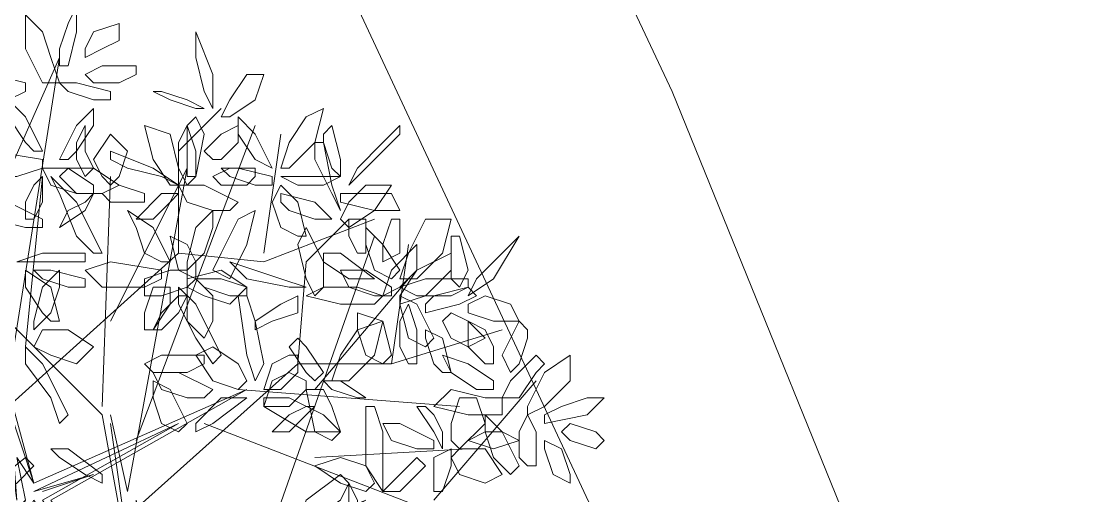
# Model space of a CAD drawing. Header units: millimetres. Extents: x 2529 to 2673, y 1639 to 1859.
# Drawn here: x 2631.405 to 2634.921, y 1719.591 to 1721.165 of the extents above; entities that cross this region are included whole.
import ezdxf

# ---------------------------------------------------------------- set-up
doc = ezdxf.new("R2010")
doc.units = ezdxf.units.MM
for name, color, linetype in [('PDF_0', 7, 'Continuous'), ('PDF_CVL_CUADCON_TIT', 7, 'Continuous'), ('PDF_outline', 7, 'Continuous')]:
    doc.layers.add(name, color=color, linetype=linetype)

msp = doc.modelspace()

# ---------------------------------------------------------------- linework, layer by layer
at = {"layer": 'PDF_0', "lineweight": 9}
for points in [[(2631.532, 1721.0731), (2631.5603, 1721.1578), (2631.5885, 1721.2143), (2631.5885, 1721.1296), (2631.5603, 1721.0166), (2631.532, 1721.0166)], [(2631.532, 1720.9602), (2631.4756, 1720.9602), (2631.4191, 1721.0731), (2631.4191, 1721.1861), (2631.4756, 1721.1296), (2631.5038, 1721.0449)], [(2631.6168, 1721.0449), (2631.6168, 1721.0731), (2631.645, 1721.1296), (2631.7297, 1721.1578), (2631.7297, 1721.1014), (2631.6732, 1721.0731)], [(2631.9839, 1721.0449), (2631.9839, 1721.1296), (2632.0404, 1720.9884), (2632.0404, 1720.8754), (2632.0121, 1720.9319)], [(2631.7297, 1720.9602), (2631.645, 1720.9602), (2631.6168, 1720.9884), (2631.6732, 1721.0166), (2631.7862, 1721.0166), (2631.7862, 1720.9884)], [(2631.3626, 1720.9037), (2631.2779, 1720.9319), (2631.2496, 1720.9602), (2631.3061, 1720.9884), (2631.4191, 1720.9602), (2631.4191, 1720.9319)], [(2632.0686, 1720.8472), (2632.0968, 1720.8472), (2632.1816, 1720.9037), (2632.2098, 1720.9884), (2632.1533, 1720.9884), (2632.0968, 1720.9037)], [(2631.645, 1720.9037), (2631.5603, 1720.9319), (2631.532, 1720.9602), (2631.5885, 1720.9602), (2631.7015, 1720.9319), (2631.7015, 1720.9037)], [(2631.8992, 1720.9037), (2631.9839, 1720.8754), (2632.0121, 1720.8754), (2631.9556, 1720.9037), (2631.8709, 1720.9319), (2631.8427, 1720.9319)], [(2631.4191, 1720.7625), (2631.3626, 1720.8472), (2631.3626, 1720.9037), (2631.4191, 1720.8472), (2631.4756, 1720.7342), (2631.4473, 1720.7342)], [(2631.5885, 1720.7342), (2631.645, 1720.819), (2631.645, 1720.8754), (2631.5885, 1720.819), (2631.532, 1720.706), (2631.5603, 1720.706)], [(2632.2663, 1720.6778), (2632.2945, 1720.6778), (2632.3792, 1720.7625), (2632.4075, 1720.8754), (2632.351, 1720.8472), (2632.2945, 1720.7625)], [(2631.9556, 1720.706), (2631.9556, 1720.819), (2631.9839, 1720.8472), (2632.0121, 1720.7907), (2631.9839, 1720.6495), (2631.9556, 1720.6495)], [(2632.1816, 1720.706), (2632.238, 1720.6778), (2632.1816, 1720.7907), (2632.1251, 1720.8472), (2632.1251, 1720.7907)], [(2631.6168, 1720.6495), (2631.645, 1720.6778), (2631.6168, 1720.7342), (2631.6168, 1720.819), (2631.5885, 1720.7625), (2631.5885, 1720.706)], [(2631.9274, 1720.6213), (2631.8992, 1720.6213), (2631.8427, 1720.706), (2631.8144, 1720.819), (2631.8992, 1720.7907), (2631.9274, 1720.6778)], [(2631.9556, 1720.6213), (2631.9839, 1720.6495), (2631.9839, 1720.7342), (2631.9556, 1720.819), (2631.9274, 1720.7625), (2631.9274, 1720.6778)], [(2632.0404, 1720.706), (2632.0121, 1720.7342), (2632.0686, 1720.7907), (2632.1251, 1720.819), (2632.1251, 1720.7625), (2632.0686, 1720.706)], [(2632.4075, 1720.7625), (2632.4357, 1720.6778), (2632.464, 1720.6495), (2632.464, 1720.706), (2632.4357, 1720.819), (2632.4075, 1720.7907)], [(2632.6052, 1720.7625), (2632.5204, 1720.6778), (2632.4922, 1720.6213), (2632.5487, 1720.6778), (2632.6616, 1720.7907), (2632.6616, 1720.819)], [(2631.7015, 1720.6213), (2631.6732, 1720.6495), (2631.645, 1720.706), (2631.7015, 1720.7907), (2631.758, 1720.7342), (2631.7297, 1720.6495)], [(2632.3792, 1720.706), (2632.4357, 1720.593), (2632.464, 1720.5366), (2632.4357, 1720.6213), (2632.4075, 1720.7625), (2632.3792, 1720.7625)], [(2631.3908, 1720.6495), (2631.2779, 1720.6495), (2631.2214, 1720.6778), (2631.3061, 1720.7342), (2631.4756, 1720.706), (2631.4756, 1720.6778)], [(2631.758, 1720.6778), (2631.8709, 1720.6495), (2631.9274, 1720.6213), (2631.8427, 1720.6778), (2631.7015, 1720.7342), (2631.7015, 1720.706)], [(2631.5885, 1720.593), (2631.5038, 1720.6213), (2631.4756, 1720.6778), (2631.5603, 1720.6778), (2631.645, 1720.6213), (2631.645, 1720.593)], [(2631.532, 1720.6495), (2631.5603, 1720.6778), (2631.645, 1720.6778), (2631.7297, 1720.6213), (2631.6732, 1720.593), (2631.5885, 1720.593)], [(2632.1533, 1720.6213), (2632.0686, 1720.6213), (2632.0404, 1720.6495), (2632.0968, 1720.6778), (2632.1816, 1720.6778), (2632.1816, 1720.6495)], [(2632.1816, 1720.6213), (2632.0968, 1720.6495), (2632.0686, 1720.6778), (2632.1251, 1720.6778), (2632.238, 1720.6495), (2632.238, 1720.6213)], [(2631.4191, 1720.5083), (2631.4473, 1720.5083), (2631.4756, 1720.5648), (2631.4756, 1720.6495), (2631.4473, 1720.6213), (2631.4191, 1720.5648)], [(2631.5885, 1720.4518), (2631.532, 1720.593), (2631.5038, 1720.6495), (2631.5885, 1720.5648), (2631.6732, 1720.3954), (2631.645, 1720.3954)], [(2631.7862, 1720.5648), (2631.7015, 1720.5648), (2631.6732, 1720.593), (2631.7297, 1720.6213), (2631.8144, 1720.593), (2631.8144, 1720.5648)], [(2632.0404, 1720.5366), (2631.9556, 1720.5648), (2631.9274, 1720.6213), (2632.0121, 1720.6213), (2632.1251, 1720.5648), (2632.0968, 1720.5366)], [(2632.2663, 1720.4801), (2632.238, 1720.5648), (2632.2663, 1720.6213), (2632.3228, 1720.5648), (2632.351, 1720.4518), (2632.3228, 1720.4518)], [(2632.4075, 1720.6213), (2632.464, 1720.6495), (2632.351, 1720.6495), (2632.2663, 1720.6495), (2632.3228, 1720.6213)], [(2632.464, 1720.5083), (2632.4922, 1720.4801), (2632.5769, 1720.5366), (2632.6334, 1720.6213), (2632.5487, 1720.6213), (2632.4922, 1720.5648)], [(2631.5603, 1720.5366), (2631.532, 1720.4801), (2631.6168, 1720.5366), (2631.645, 1720.593), (2631.6168, 1720.5648)], [(2631.8427, 1720.5083), (2631.7862, 1720.5083), (2631.8709, 1720.593), (2631.9274, 1720.593), (2631.8992, 1720.5648)], [(2632.2945, 1720.5366), (2632.3792, 1720.5083), (2632.4357, 1720.5083), (2632.3792, 1720.5648), (2632.2663, 1720.593), (2632.2663, 1720.5648)], [(2632.464, 1720.593), (2632.464, 1720.5648), (2632.5769, 1720.5366), (2632.6616, 1720.5366), (2632.6334, 1720.593), (2632.5204, 1720.593)], [(2631.4191, 1720.4801), (2631.3061, 1720.5083), (2631.2779, 1720.5648), (2631.3626, 1720.5648), (2631.4756, 1720.5083), (2631.4756, 1720.4801)], [(2631.8144, 1720.3954), (2631.7862, 1720.4801), (2631.758, 1720.5366), (2631.8427, 1720.4801), (2631.8992, 1720.3671), (2631.8709, 1720.3671)], [(2632.0121, 1720.3954), (2632.0404, 1720.4801), (2632.0404, 1720.5366), (2631.9839, 1720.4801), (2631.9556, 1720.3671), (2631.9556, 1720.3389)], [(2632.0404, 1720.3389), (2632.0968, 1720.3106), (2632.1533, 1720.4236), (2632.1816, 1720.5366), (2632.1251, 1720.5083), (2632.0686, 1720.3954)], [(2632.3792, 1720.2542), (2632.4075, 1720.2824), (2632.4075, 1720.3671), (2632.351, 1720.4801), (2632.3228, 1720.4236), (2632.351, 1720.3106)], [(2632.5487, 1720.3954), (2632.5204, 1720.3954), (2632.4922, 1720.4518), (2632.4922, 1720.5083), (2632.5487, 1720.5083), (2632.5487, 1720.4236)], [(2632.5769, 1720.3389), (2632.5487, 1720.4236), (2632.5487, 1720.4801), (2632.6052, 1720.4236), (2632.6616, 1720.3389), (2632.6334, 1720.3106)], [(2632.6616, 1720.4518), (2632.6616, 1720.3954), (2632.6052, 1720.3671), (2632.6052, 1720.4236), (2632.6334, 1720.5083), (2632.6616, 1720.5083)], [(2632.6616, 1720.3106), (2632.7181, 1720.3106), (2632.8028, 1720.3954), (2632.8311, 1720.5083), (2632.7463, 1720.5083), (2632.6899, 1720.3954)], [(2631.9556, 1720.4236), (2631.8992, 1720.4518), (2631.9274, 1720.3389), (2631.9839, 1720.3106), (2631.9839, 1720.3671)], [(2632.8311, 1720.3954), (2632.8311, 1720.3106), (2632.8593, 1720.2824), (2632.8875, 1720.3389), (2632.8593, 1720.4518), (2632.8311, 1720.4518)], [(2633.0005, 1720.3954), (2633.057, 1720.4518), (2632.9723, 1720.3106), (2632.8875, 1720.2542), (2632.9158, 1720.3106)], [(2632.7181, 1720.3389), (2632.6616, 1720.2824), (2632.6052, 1720.2542), (2632.6334, 1720.3389), (2632.7181, 1720.4236), (2632.7181, 1720.3954)], [(2631.5603, 1720.3671), (2631.4473, 1720.3671), (2631.3908, 1720.3671), (2631.4756, 1720.3954), (2631.6168, 1720.3954), (2631.6168, 1720.3671)], [(2632.4922, 1720.3106), (2632.4075, 1720.3671), (2632.4075, 1720.3954), (2632.464, 1720.3954), (2632.5769, 1720.3106), (2632.5487, 1720.3106)], [(2632.6616, 1720.2259), (2632.6616, 1720.2542), (2632.7181, 1720.3389), (2632.8311, 1720.3954), (2632.8311, 1720.3389), (2632.7463, 1720.2542)], [(2631.4756, 1720.1977), (2631.4191, 1720.2824), (2631.4191, 1720.3389), (2631.5038, 1720.2824), (2631.532, 1720.1694), (2631.5038, 1720.1694)], [(2631.5038, 1720.1977), (2631.532, 1720.2824), (2631.532, 1720.3389), (2631.4756, 1720.2824), (2631.4473, 1720.1694), (2631.4473, 1720.1412)], [(2631.5603, 1720.2824), (2631.4756, 1720.3106), (2631.4473, 1720.3389), (2631.5038, 1720.3389), (2631.6168, 1720.3106), (2631.6168, 1720.2824)], [(2631.8144, 1720.2824), (2631.6732, 1720.2824), (2631.6168, 1720.3389), (2631.7015, 1720.3671), (2631.8709, 1720.3389), (2631.8709, 1720.3106)], [(2631.9556, 1720.3389), (2631.9556, 1720.2824), (2631.8709, 1720.2542), (2631.8144, 1720.2542), (2631.8144, 1720.3106), (2631.8992, 1720.3389)], [(2631.9556, 1720.2824), (2631.9556, 1720.3106), (2632.0686, 1720.3389), (2632.1533, 1720.2824), (2632.0968, 1720.2259), (2632.0121, 1720.2542)], [(2632.1533, 1720.3106), (2632.0968, 1720.3671), (2632.2663, 1720.3106), (2632.351, 1720.2824), (2632.2945, 1720.2824)], [(2632.5769, 1720.2542), (2632.4922, 1720.2824), (2632.464, 1720.3389), (2632.5487, 1720.3389), (2632.6334, 1720.2824), (2632.6334, 1720.2542)], [(2632.0404, 1720.2542), (2632.0404, 1720.1694), (2632.0121, 1720.113), (2631.9556, 1720.1694), (2631.9556, 1720.2824), (2631.9839, 1720.3106)], [(2632.0968, 1720.2542), (2632.0121, 1720.2824), (2631.9839, 1720.3106), (2632.0686, 1720.3106), (2632.1533, 1720.2824), (2632.1533, 1720.2542)], [(2632.8311, 1720.2542), (2632.7181, 1720.2542), (2632.6616, 1720.2824), (2632.7463, 1720.3106), (2632.8875, 1720.3106), (2632.8875, 1720.2824)], [(2631.8144, 1720.1412), (2631.8427, 1720.1412), (2631.8992, 1720.2259), (2631.8992, 1720.2824), (2631.8427, 1720.2824), (2631.8144, 1720.1977)], [(2631.9839, 1720.113), (2631.9274, 1720.2259), (2631.9274, 1720.2824), (2631.9839, 1720.2259), (2632.0686, 1720.0565), (2632.0404, 1720.0282)], [(2632.6052, 1720.2542), (2632.5769, 1720.2259), (2632.464, 1720.2259), (2632.351, 1720.2542), (2632.4075, 1720.2824), (2632.5204, 1720.2824)], [(2632.7746, 1720.2542), (2632.8875, 1720.2824), (2632.9158, 1720.2542), (2632.8593, 1720.2259), (2632.7463, 1720.1977), (2632.7463, 1720.2259)], [(2631.9556, 1720.2542), (2631.9274, 1720.2542), (2631.8709, 1720.1977), (2631.8427, 1720.1412), (2631.8709, 1720.1412), (2631.9274, 1720.1977)], [(2632.1816, 1720.1694), (2632.2098, 1720.0282), (2632.1816, 1719.9718), (2632.1533, 1720.0565), (2632.1251, 1720.2542), (2632.1533, 1720.2542)], [(2632.238, 1720.1694), (2632.3228, 1720.1977), (2632.3228, 1720.2542), (2632.2663, 1720.2259), (2632.1816, 1720.1694), (2632.1816, 1720.1412)], [(2632.6899, 1720.113), (2632.6616, 1720.2259), (2632.6616, 1720.2542), (2632.7181, 1720.2259), (2632.7746, 1720.113), (2632.7463, 1720.0847)], [(2632.8875, 1720.2259), (2632.8875, 1720.1977), (2632.9723, 1720.1694), (2633.057, 1720.1694), (2633.0287, 1720.2259), (2632.944, 1720.2542)], [(2632.5487, 1720.0565), (2632.5204, 1720.1412), (2632.5204, 1720.1977), (2632.6052, 1720.1694), (2632.6334, 1720.0565), (2632.6052, 1720.0282)], [(2632.6616, 1720.0847), (2632.6616, 1720.1694), (2632.6899, 1720.2259), (2632.7181, 1720.1412), (2632.7181, 1720.0282), (2632.6899, 1720.0282)], [(2632.8028, 1720.1694), (2632.8311, 1720.1977), (2632.8875, 1720.1694), (2632.944, 1720.113), (2632.8875, 1720.0847), (2632.8311, 1720.113)], [(2632.4357, 1719.9718), (2632.4922, 1719.9718), (2632.5769, 1720.0565), (2632.6052, 1720.1694), (2632.5204, 1720.1412), (2632.464, 1720.0565)], [(2632.9723, 1720.0282), (2632.944, 1720.0282), (2632.8875, 1720.0847), (2632.8875, 1720.1694), (2632.944, 1720.1412), (2632.9723, 1720.0847)], [(2633.0852, 1720.113), (2633.057, 1720.0282), (2633.0287, 1720), (2633.0005, 1720.0565), (2633.057, 1720.1694), (2633.0852, 1720.1412)], [(2631.4473, 1720.0847), (2631.4756, 1720.1412), (2631.5603, 1720.1412), (2631.645, 1720.0847), (2631.5885, 1720.0282), (2631.5038, 1720.0565)], [(2632.7746, 1720.0282), (2632.7463, 1720.113), (2632.7463, 1720.1412), (2632.8028, 1720.113), (2632.8311, 1720), (2632.8028, 1720)], [(2632.351, 1720.0847), (2632.4075, 1720), (2632.3792, 1719.9718), (2632.351, 1720), (2632.2945, 1720.0847), (2632.3228, 1720.113)], [(2631.5038, 1719.9153), (2631.4191, 1720.0282), (2631.4191, 1720.0847), (2631.4756, 1720.0282), (2631.5603, 1719.8588), (2631.532, 1719.8306)], [(2631.9556, 1720), (2631.8427, 1720), (2631.8144, 1720.0282), (2631.8709, 1720.0565), (2632.0121, 1720.0565), (2632.0121, 1720.0282)], [(2632.1533, 1719.9718), (2632.1251, 1719.9435), (2632.0404, 1719.9718), (2631.9839, 1720.0565), (2632.0404, 1720.0847), (2632.1251, 1720.0282)], [(2632.3228, 1720.0565), (2632.2945, 1720.0565), (2632.238, 1720.0282), (2632.2098, 1719.9435), (2632.2663, 1719.9435), (2632.3228, 1720)], [(2632.9158, 1719.9435), (2632.8311, 1720), (2632.8028, 1720.0565), (2632.8875, 1720.0282), (2632.9723, 1719.9718), (2632.9723, 1719.9435)], [(2633.1135, 1720), (2633.057, 1719.9153), (2633.0005, 1719.9153), (2633.0287, 1719.9718), (2633.1135, 1720.0565), (2633.1417, 1720.0282)], [(2633.0852, 1719.8588), (2633.0852, 1719.887), (2633.1417, 1720), (2633.2264, 1720.0565), (2633.2264, 1719.9718), (2633.1417, 1719.887)], [(2631.9556, 1719.9153), (2631.8709, 1719.9435), (2631.8427, 1720), (2631.9274, 1720), (2632.0404, 1719.9435), (2632.0121, 1719.9153)], [(2632.351, 1719.9718), (2632.351, 1719.9435), (2632.2945, 1719.887), (2632.2098, 1719.887), (2632.238, 1719.9718), (2632.2945, 1720)], [(2631.8709, 1719.8306), (2631.8427, 1719.9153), (2631.8427, 1719.9718), (2631.8992, 1719.9435), (2631.9556, 1719.8306), (2631.9274, 1719.8023)], [(2632.5204, 1719.9153), (2632.5487, 1719.9153), (2632.464, 1719.9718), (2632.4075, 1719.9718), (2632.4357, 1719.9435)], [(2632.0686, 1719.9153), (2631.9839, 1719.8306), (2631.9839, 1719.8023), (2632.0404, 1719.8306), (2632.1533, 1719.9153), (2632.1251, 1719.9153)], [(2632.2945, 1719.9153), (2632.4075, 1719.8588), (2632.464, 1719.8023), (2632.351, 1719.8023), (2632.2098, 1719.887), (2632.2098, 1719.9153)], [(2632.4357, 1719.887), (2632.464, 1719.8023), (2632.4357, 1719.7741), (2632.3792, 1719.8023), (2632.351, 1719.9435), (2632.4075, 1719.9435)], [(2633.0005, 1719.9153), (2633.0005, 1719.8588), (2632.8875, 1719.8588), (2632.7746, 1719.887), (2632.8311, 1719.9435), (2632.944, 1719.9153)], [(2632.8311, 1719.8306), (2632.8593, 1719.9153), (2632.9158, 1719.9153), (2632.944, 1719.8306), (2632.8593, 1719.7458), (2632.8311, 1719.7741)], [(2633.1982, 1719.887), (2633.2829, 1719.9153), (2633.3394, 1719.9153), (2633.2829, 1719.8588), (2633.1417, 1719.8306), (2633.1417, 1719.8588)], [(2632.3792, 1719.887), (2632.351, 1719.887), (2632.2945, 1719.8588), (2632.238, 1719.8023), (2632.2945, 1719.8023), (2632.351, 1719.8588)], [(2632.6052, 1719.8023), (2632.6052, 1719.6611), (2632.6052, 1719.6047), (2632.5487, 1719.6894), (2632.5487, 1719.887), (2632.5769, 1719.887)], [(2632.7746, 1719.8588), (2632.8028, 1719.8023), (2632.8028, 1719.7458), (2632.7746, 1719.8023), (2632.7181, 1719.887), (2632.7463, 1719.887)], [(2632.9723, 1719.7176), (2632.944, 1719.8023), (2632.944, 1719.8588), (2633.0005, 1719.8023), (2633.057, 1719.6894), (2633.0287, 1719.6611)], [(2633.057, 1719.7176), (2633.057, 1719.8023), (2633.0852, 1719.8588), (2633.1135, 1719.8023), (2633.1135, 1719.6894), (2633.0852, 1719.6894)], [(2632.7181, 1719.7458), (2632.6334, 1719.7741), (2632.6052, 1719.8306), (2632.6616, 1719.8306), (2632.7746, 1719.7741), (2632.7746, 1719.7458)], [(2633.1982, 1719.8023), (2633.2264, 1719.8306), (2633.3111, 1719.8023), (2633.3394, 1719.7741), (2633.3111, 1719.7458), (2633.2264, 1719.7741)], [(2632.8875, 1719.7741), (2632.9723, 1719.7458), (2633.057, 1719.7741), (2633.0005, 1719.8023), (2632.944, 1719.8023)], [(2633.1699, 1719.6611), (2633.1417, 1719.7458), (2633.1417, 1719.7741), (2633.1982, 1719.7458), (2633.2264, 1719.6611), (2633.2264, 1719.6329)], [(2631.6168, 1719.6611), (2631.532, 1719.7176), (2631.5038, 1719.7458), (2631.5603, 1719.7458), (2631.6732, 1719.6611), (2631.6732, 1719.6329)], [(2632.7746, 1719.6329), (2632.7746, 1719.7176), (2632.8311, 1719.7458), (2632.8311, 1719.6894), (2632.8028, 1719.6047), (2632.7746, 1719.6047)], [(2632.8311, 1719.7176), (2632.8593, 1719.7458), (2632.944, 1719.7458), (2633.0005, 1719.6611), (2632.944, 1719.6329), (2632.8593, 1719.6611)], [(2631.3908, 1719.6329), (2631.2779, 1719.5482), (2631.1932, 1719.5199), (2631.2779, 1719.6047), (2631.4191, 1719.7176), (2631.4473, 1719.6894)], [(2632.5769, 1719.6329), (2632.5487, 1719.6047), (2632.464, 1719.6329), (2632.3792, 1719.6894), (2632.464, 1719.7176), (2632.5487, 1719.6894)], [(2632.7463, 1719.6894), (2632.7181, 1719.7176), (2632.6616, 1719.6611), (2632.6052, 1719.6047), (2632.6616, 1719.6047), (2632.7181, 1719.6611)], [(2632.464, 1719.5764), (2632.3792, 1719.5199), (2632.3228, 1719.4917), (2632.351, 1719.5764), (2632.464, 1719.6611), (2632.4922, 1719.6329)], [(2632.5204, 1719.5764), (2632.4922, 1719.6329), (2632.4922, 1719.4917), (2632.5204, 1719.407), (2632.5204, 1719.4635)]]:
    msp.add_lwpolyline(points, close=True, dxfattribs=at)
for points in [[(2631.3061, 1720.5366), (2631.532, 1721.0449), (2631.3626, 1719.9718), (2631.2779, 1720.2259), (2631.2779, 1721.0166)], [(2632.0686, 1720.8754), (2631.9274, 1720.7342), (2631.9274, 1720.3954), (2632.2098, 1720.3671), (2632.5769, 1720.5083)], [(2631.7862, 1719.7741), (2632.1816, 1720.819)], [(2632.2098, 1720.3954), (2632.2663, 1720.7907)], [(2631.7015, 1720.1694), (2631.9556, 1720.6778), (2631.758, 1719.6047), (2631.7015, 1719.8588)], [(2631.4191, 1720.0847), (2631.4756, 1720.6495)], [(2631.6732, 1719.887), (2631.7015, 1720.6495)], [(2632.6899, 1720.4236), (2632.6334, 1720.0282), (2632.3228, 1720.0282), (2632.351, 1720.3671), (2632.4922, 1720.5083)], [(2631.7862, 1719.2375), (2631.6732, 1719.8588), (2631.0802, 1720.4518)], [(2632.2098, 1719.407), (2632.5769, 1720.4518)], [(2631.9274, 1720.3954), (2631.3626, 1719.887), (2631.4473, 1719.6329), (2632.1533, 1719.9435), (2631.5038, 1719.5764), (2631.8427, 1719.0399), (2632.0404, 1718.9551)], [(2632.3792, 1719.9435), (2632.6899, 1720.3106)], [(2631.3061, 1720.1694), (2631.3908, 1719.5764), (2631.3626, 1719.9435), (2631.4473, 1719.6329), (2631.3908, 1719.7176), (2631.4191, 1719.5764), (2631.3908, 1719.5482), (2631.2214, 1719.1811), (2631.4191, 1719.5764), (2631.3061, 1719.3223), (2631.4473, 1719.5764), (2631.8144, 1719.0399), (2631.4756, 1719.5764), (2631.9274, 1719.8306), (2631.4473, 1719.6047), (2631.645, 1719.6611), (2631.4756, 1719.6047)], [(2632.6334, 1720.0282), (2633.0005, 1720.1412)], [(2632.3228, 1720.0282), (2631.7862, 1719.5482), (2631.8709, 1719.294), (2632.5487, 1719.5764), (2631.8992, 1719.2093), (2632.3228, 1719.4635), (2631.8427, 1719.2375), (2632.0404, 1719.3223), (2631.8709, 1719.2375)], [(2632.7746, 1719.5764), (2633.1135, 1719.9718)], [(2632.1251, 1719.9435), (2632.8593, 1719.887)], [(2631.7015, 1719.8306), (2631.7862, 1719.2375), (2631.7862, 1719.5764), (2631.8427, 1719.2658), (2631.8144, 1719.3505), (2631.8144, 1719.2375), (2631.7862, 1719.1811), (2631.645, 1718.8139), (2631.8427, 1719.2093), (2631.7297, 1718.9551), (2631.8709, 1719.2093), (2632.238, 1718.6727), (2631.8992, 1719.2093), (2632.238, 1718.6727), (2632.464, 1718.6163)], [(2632.0121, 1719.8306), (2632.8875, 1719.4917)], [(2632.3792, 1719.7176), (2632.8875, 1719.7458)]]:
    msp.add_lwpolyline(points, dxfattribs=at)
at = {"layer": 'PDF_0', "lineweight": 50}
msp.add_arc((2579.8577, 1798.7805), 92.5408, 276.216484, 319.878707, dxfattribs=at)
at = {"layer": 'PDF_CVL_CUADCON_TIT', "lineweight": 9}
msp.add_lwpolyline([(2633.5653, 1720.9319), (2634.356, 1718.9834)], dxfattribs=at)
at = {"layer": 'PDF_outline', "lineweight": 9}
for points in [[(2634.3278, 1717.3455), (2631.0802, 1724.2924), (2629.8941, 1726.9187)], [(2631.9556, 1724.3489), (2633.5653, 1720.9319)]]:
    msp.add_lwpolyline(points, dxfattribs=at)

doc.saveas('drawing.dxf')
